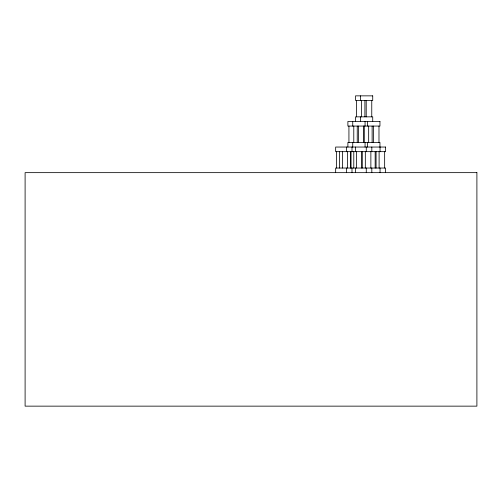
<?xml version="1.0" encoding="UTF-8"?>
<svg xmlns="http://www.w3.org/2000/svg" width="502" height="502" viewBox="0 0 502 502"><rect width="100%" height="100%" fill="white"/><g stroke="black" fill="none" stroke-linecap="round" stroke-linejoin="round"><path stroke-width="0.75" d="M385.599 172.65L385.599 168.038L335.662 168.038L335.662 172.65M384.651 151.66L384.651 168.038M380.052 147.048L380.052 151.66M380.052 168.038L380.052 172.65M379.951 147.048L379.951 142.442L347.886 142.442L347.886 147.048M379.104 151.66L379.104 168.038M378.985 126.065L378.985 142.442M376.073 151.66L376.073 168.038M375.157 151.66L375.157 168.038M373.438 126.065L373.438 142.442M372.722 121.453L372.722 116.847L355.541 116.847L355.541 121.453M372.133 126.065L372.133 142.442M371.762 100.463L371.762 116.847M371.819 147.048L371.819 151.66M371.819 168.038L371.819 172.65M370.871 151.66L370.871 168.038M368.663 126.065L368.663 142.442M367.621 121.453L367.621 126.065M367.621 142.442L367.621 147.048M366.215 100.463L366.215 116.847M366.272 147.048L366.272 151.66M366.272 168.038L366.272 172.65M365.324 151.66L365.324 168.038M365.067 121.453L365.067 126.065M365.067 142.442L365.067 147.048M364.904 100.463L364.904 116.847M364.107 126.065L364.107 142.442M363.806 126.065L363.806 142.442M362.293 151.66L362.293 168.038M361.44 100.463L361.44 116.847M361.377 151.66L361.377 168.038M360.398 95.857L360.398 100.463M360.398 116.847L360.398 121.453M358.56 126.065L358.56 142.442M357.248 126.065L357.248 142.442M356.583 100.463L356.583 116.847M356.52 151.66L356.52 168.038M355.485 147.048L355.485 151.66M355.485 168.038L355.485 172.65M353.784 126.065L353.784 142.442M353.784 151.66L353.784 168.038M352.743 121.453L352.743 126.065M352.743 142.442L352.743 147.048M351.996 147.048L351.996 151.66M351.996 168.038L351.996 172.65M350.923 151.66L350.923 168.038M350.754 151.66L350.754 168.038M348.928 126.065L348.928 142.442M347.453 151.66L347.453 168.038M346.449 147.048L346.449 151.66M346.449 168.038L346.449 172.65M342.602 151.66L342.602 168.038M339.603 151.66L339.603 168.038M336.572 151.66L336.572 168.038M372.722 95.857L355.541 95.857L355.541 100.463L372.722 100.463L372.722 95.857M379.951 121.453L347.886 121.453L347.886 126.065L379.951 126.065L379.951 121.453M385.599 147.048L335.662 147.048L335.662 151.66L385.599 151.66L385.599 147.048M476.9 172.65L25.1 172.65L25.1 406.143L476.9 406.143L476.9 172.65"/></g></svg>
